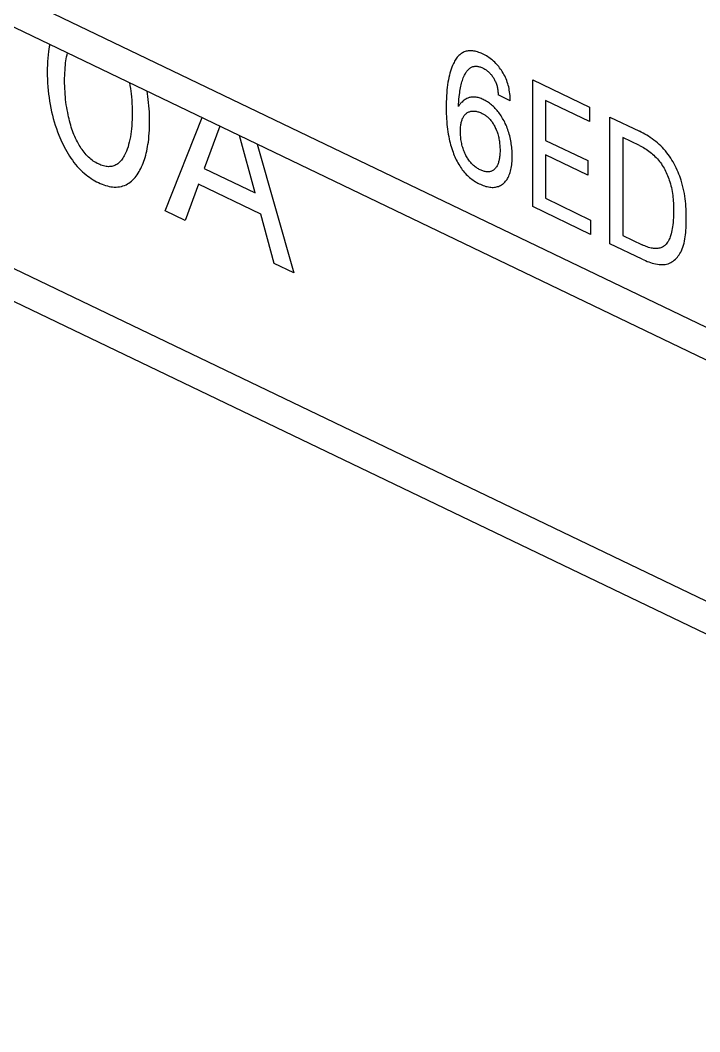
# Model space of a CAD drawing. Extents: x 0 to 420, y 0 to 297.
# Drawn here: x 181.42 to 188.87, y 116.95 to 128.03 of the extents above; entities that cross this region are included whole.
import ezdxf

# ---------------------------------------------------------------- set-up
doc = ezdxf.new("R2010")
doc.units = 0
doc.header["$LTSCALE"] = 23.1
doc.layers.add('40000_ISO', color=7, linetype='CONTINUOUS')

msp = doc.modelspace()

# ---------------------------------------------------------------- linework, layer by layer
at = {"layer": '40000_ISO', "color": 7, "linetype": 'CONTINUOUS'}
for p, q in [((151.239, 142.789), (204.65, 117.116)), ((151.446, 142.332), (204.857, 116.658)), ((210.089, 111.497), (156.678, 137.171)), ((156.884, 136.713), (210.296, 111.04)), ((181.739, 127.715), (181.735, 127.689)), ((181.743, 127.741), (181.739, 127.715)), ((181.748, 127.766), (181.743, 127.741)), ((181.727, 127.616), (181.724, 127.578)), ((181.73, 127.653), (181.727, 127.616)), ((181.735, 127.689), (181.73, 127.653)), ((181.925, 127.585), (181.929, 127.608)), ((181.929, 127.608), (181.932, 127.63)), ((181.932, 127.63), (181.937, 127.652)), ((181.937, 127.652), (181.942, 127.673)), ((186.198, 127.605), (186.19, 127.593)), ((186.205, 127.616), (186.198, 127.605)), ((186.213, 127.626), (186.205, 127.616)), ((186.222, 127.636), (186.213, 127.626)), ((186.231, 127.645), (186.222, 127.636)), ((186.241, 127.654), (186.231, 127.645)), ((186.251, 127.662), (186.241, 127.654)), ((186.26, 127.668), (186.251, 127.662)), ((186.269, 127.674), (186.26, 127.668)), ((186.279, 127.679), (186.269, 127.674)), ((186.289, 127.684), (186.279, 127.679)), ((186.3, 127.688), (186.289, 127.684)), ((186.311, 127.691), (186.3, 127.688)), ((186.322, 127.694), (186.311, 127.691)), ((186.333, 127.696), (186.322, 127.694)), ((186.345, 127.697), (186.333, 127.696)), ((186.357, 127.697), (186.345, 127.697)), ((186.37, 127.697), (186.357, 127.697)), ((186.382, 127.696), (186.37, 127.697)), ((186.395, 127.694), (186.382, 127.696)), ((186.408, 127.691), (186.395, 127.694)), ((186.421, 127.688), (186.408, 127.691)), ((186.435, 127.684), (186.421, 127.688)), ((186.448, 127.679), (186.435, 127.684)), ((186.462, 127.674), (186.448, 127.679)), ((186.475, 127.669), (186.462, 127.674)), ((186.489, 127.663), (186.475, 127.669)), ((186.503, 127.656), (186.489, 127.663)), ((186.517, 127.648), (186.503, 127.656)), ((186.532, 127.64), (186.517, 127.648)), ((186.546, 127.631), (186.532, 127.64)), ((186.56, 127.622), (186.546, 127.631)), ((186.574, 127.612), (186.56, 127.622)), ((186.586, 127.602), (186.574, 127.612)), ((186.599, 127.592), (186.586, 127.602)), ((181.722, 127.541), (181.721, 127.502)), ((181.721, 127.502), (181.721, 127.464)), ((181.724, 127.578), (181.722, 127.541)), ((181.915, 127.484), (181.917, 127.512)), ((181.917, 127.512), (181.919, 127.54)), ((181.919, 127.54), (181.922, 127.563)), ((181.922, 127.563), (181.925, 127.585)), ((186.145, 127.496), (186.138, 127.474)), ((186.153, 127.517), (186.145, 127.496)), ((186.161, 127.537), (186.153, 127.517)), ((186.17, 127.557), (186.161, 127.537)), ((186.177, 127.569), (186.17, 127.557)), ((186.183, 127.581), (186.177, 127.569)), ((186.19, 127.593), (186.183, 127.581)), ((186.325, 127.481), (186.331, 127.488)), ((186.331, 127.488), (186.338, 127.495)), ((186.338, 127.495), (186.344, 127.5)), ((186.344, 127.5), (186.35, 127.505)), ((186.35, 127.505), (186.356, 127.509)), ((186.356, 127.509), (186.362, 127.513)), ((186.362, 127.513), (186.369, 127.517)), ((186.369, 127.517), (186.376, 127.52)), ((186.376, 127.52), (186.383, 127.523)), ((186.383, 127.523), (186.39, 127.525)), ((186.39, 127.525), (186.398, 127.526)), ((186.398, 127.526), (186.406, 127.527)), ((186.406, 127.527), (186.414, 127.528)), ((186.414, 127.528), (186.422, 127.527)), ((186.422, 127.527), (186.43, 127.527)), ((186.43, 127.527), (186.438, 127.526)), ((186.438, 127.526), (186.446, 127.524)), ((186.446, 127.524), (186.455, 127.522)), ((186.455, 127.522), (186.463, 127.519)), ((186.463, 127.519), (186.472, 127.516)), ((186.472, 127.516), (186.48, 127.513)), ((186.48, 127.513), (186.489, 127.509)), ((186.489, 127.509), (186.497, 127.505)), ((186.497, 127.505), (186.505, 127.501)), ((186.505, 127.501), (186.513, 127.496)), ((186.513, 127.496), (186.521, 127.491)), ((186.521, 127.491), (186.529, 127.486)), ((186.529, 127.486), (186.537, 127.48)), ((186.611, 127.582), (186.599, 127.592)), ((186.623, 127.571), (186.611, 127.582)), ((186.634, 127.559), (186.623, 127.571)), ((186.646, 127.547), (186.634, 127.559)), ((186.657, 127.535), (186.646, 127.547)), ((186.667, 127.523), (186.657, 127.535)), ((186.677, 127.51), (186.667, 127.523)), ((186.687, 127.496), (186.677, 127.51)), ((186.697, 127.483), (186.687, 127.496)), ((181.721, 127.464), (181.721, 127.424)), ((181.721, 127.424), (181.722, 127.384)), ((181.722, 127.384), (181.724, 127.344)), ((181.911, 127.398), (181.912, 127.427)), ((181.911, 127.37), (181.911, 127.398)), ((181.912, 127.427), (181.913, 127.456)), ((181.913, 127.456), (181.915, 127.484)), ((186.115, 127.378), (186.11, 127.351)), ((186.12, 127.404), (186.115, 127.378)), ((186.126, 127.43), (186.12, 127.404)), ((186.132, 127.453), (186.126, 127.43)), ((186.138, 127.474), (186.132, 127.453)), ((186.269, 127.37), (186.274, 127.385)), ((186.274, 127.385), (186.279, 127.399)), ((186.279, 127.399), (186.285, 127.413)), ((186.285, 127.413), (186.289, 127.422)), ((186.289, 127.422), (186.293, 127.431)), ((186.293, 127.431), (186.298, 127.44)), ((186.298, 127.44), (186.302, 127.449)), ((186.302, 127.449), (186.308, 127.458)), ((186.308, 127.458), (186.313, 127.466)), ((186.313, 127.466), (186.319, 127.474)), ((186.319, 127.474), (186.325, 127.481)), ((186.537, 127.48), (186.544, 127.474)), ((186.544, 127.474), (186.551, 127.468)), ((186.551, 127.468), (186.558, 127.462)), ((186.558, 127.462), (186.565, 127.456)), ((186.565, 127.456), (186.572, 127.449)), ((186.572, 127.449), (186.578, 127.442)), ((186.578, 127.442), (186.584, 127.435)), ((186.584, 127.435), (186.59, 127.428)), ((186.59, 127.428), (186.596, 127.42)), ((186.596, 127.42), (186.601, 127.412)), ((186.601, 127.412), (186.607, 127.404)), ((186.607, 127.404), (186.612, 127.396)), ((186.612, 127.396), (186.617, 127.387)), ((186.617, 127.387), (186.622, 127.378)), ((186.622, 127.378), (186.626, 127.369)), ((186.706, 127.469), (186.697, 127.483)), ((186.715, 127.453), (186.706, 127.469)), ((186.724, 127.437), (186.715, 127.453)), ((186.732, 127.421), (186.724, 127.437)), ((186.74, 127.405), (186.732, 127.421)), ((186.747, 127.388), (186.74, 127.405)), ((186.754, 127.372), (186.747, 127.388)), ((187.039, 127.377), (187.66, 127.079)), ((187.039, 125.989), (187.039, 127.377)), ((181.724, 127.344), (181.727, 127.303)), ((181.727, 127.303), (181.73, 127.262)), ((181.911, 127.34), (181.911, 127.37)), ((181.912, 127.31), (181.911, 127.34)), ((181.913, 127.28), (181.912, 127.31)), ((181.915, 127.25), (181.913, 127.28)), ((182.621, 127.347), (182.626, 127.315)), ((182.626, 127.315), (182.631, 127.284)), ((182.631, 127.284), (182.636, 127.253)), ((186.1, 127.268), (186.097, 127.236)), ((186.103, 127.296), (186.1, 127.268)), ((186.106, 127.323), (186.103, 127.296)), ((186.11, 127.351), (186.106, 127.323)), ((186.241, 127.254), (186.245, 127.272)), ((186.245, 127.272), (186.248, 127.29)), ((186.248, 127.29), (186.252, 127.308)), ((186.252, 127.308), (186.256, 127.325)), ((186.256, 127.325), (186.26, 127.341)), ((186.26, 127.341), (186.264, 127.356)), ((186.264, 127.356), (186.269, 127.37)), ((186.626, 127.369), (186.631, 127.359)), ((186.631, 127.359), (186.635, 127.35)), ((186.635, 127.35), (186.638, 127.341)), ((186.638, 127.341), (186.642, 127.33)), ((186.642, 127.33), (186.645, 127.32)), ((186.645, 127.32), (186.648, 127.31)), ((186.648, 127.31), (186.65, 127.3)), ((186.65, 127.3), (186.652, 127.289)), ((186.652, 127.289), (186.654, 127.279)), ((186.654, 127.279), (186.656, 127.268)), ((186.656, 127.268), (186.657, 127.257)), ((186.761, 127.354), (186.754, 127.372)), ((186.766, 127.336), (186.761, 127.354)), ((186.772, 127.318), (186.766, 127.336)), ((186.776, 127.3), (186.772, 127.318)), ((186.78, 127.283), (186.776, 127.3)), ((186.783, 127.265), (186.78, 127.283)), ((186.786, 127.245), (186.783, 127.265)), ((181.73, 127.262), (181.735, 127.221)), ((181.735, 127.221), (181.74, 127.183)), ((181.74, 127.183), (181.745, 127.145)), ((181.917, 127.22), (181.915, 127.25)), ((181.919, 127.189), (181.917, 127.22)), ((181.922, 127.161), (181.919, 127.189)), ((181.925, 127.133), (181.922, 127.161)), ((182.636, 127.253), (182.64, 127.223)), ((182.64, 127.223), (182.643, 127.192)), ((182.643, 127.192), (182.646, 127.156)), ((182.646, 127.156), (182.648, 127.12)), ((182.819, 127.224), (182.814, 127.254)), ((182.823, 127.194), (182.819, 127.224)), ((182.827, 127.164), (182.823, 127.194)), ((182.831, 127.129), (182.827, 127.164)), ((186.093, 127.17), (186.092, 127.137)), ((186.095, 127.203), (186.093, 127.17)), ((186.097, 127.236), (186.095, 127.203)), ((186.228, 127.138), (186.23, 127.165)), ((186.23, 127.165), (186.233, 127.191)), ((186.233, 127.191), (186.236, 127.216)), ((186.236, 127.216), (186.239, 127.235)), ((186.239, 127.235), (186.241, 127.254)), ((186.29, 127.156), (186.281, 127.15)), ((186.298, 127.162), (186.29, 127.156)), ((186.308, 127.168), (186.298, 127.162)), ((186.317, 127.173), (186.308, 127.168)), ((186.327, 127.177), (186.317, 127.173)), ((186.335, 127.18), (186.327, 127.177)), ((186.344, 127.183), (186.335, 127.18)), ((186.352, 127.185), (186.344, 127.183)), ((186.361, 127.187), (186.352, 127.185)), ((186.37, 127.188), (186.361, 127.187)), ((186.379, 127.189), (186.37, 127.188)), ((186.388, 127.189), (186.379, 127.189)), ((186.397, 127.189), (186.388, 127.189)), ((186.407, 127.189), (186.397, 127.189)), ((186.418, 127.187), (186.407, 127.189)), ((186.429, 127.185), (186.418, 127.187)), ((186.44, 127.183), (186.429, 127.185)), ((186.451, 127.18), (186.44, 127.183)), ((186.462, 127.176), (186.451, 127.18)), ((186.473, 127.172), (186.462, 127.176)), ((186.485, 127.167), (186.473, 127.172)), ((186.496, 127.162), (186.485, 127.167)), ((186.508, 127.157), (186.496, 127.162)), ((186.52, 127.15), (186.508, 127.157)), ((186.657, 127.257), (186.658, 127.245)), ((186.658, 127.245), (186.659, 127.234)), ((186.659, 127.234), (186.659, 127.223)), ((186.659, 127.223), (186.659, 127.213)), ((186.793, 127.148), (186.659, 127.213)), ((186.789, 127.225), (186.786, 127.245)), ((186.791, 127.205), (186.789, 127.225)), ((186.792, 127.186), (186.791, 127.205)), ((186.793, 127.167), (186.792, 127.186)), ((186.793, 127.148), (186.793, 127.167)), ((187.66, 126.921), (187.179, 127.153)), ((187.179, 127.153), (187.179, 126.715)), ((181.745, 127.145), (181.752, 127.107)), ((181.752, 127.107), (181.759, 127.068)), ((181.759, 127.068), (181.768, 127.029)), ((181.929, 127.105), (181.925, 127.133)), ((181.933, 127.076), (181.929, 127.105)), ((181.938, 127.048), (181.933, 127.076)), ((181.944, 127.019), (181.938, 127.048)), ((182.648, 127.12), (182.65, 127.084)), ((182.65, 127.084), (182.651, 127.049)), ((182.651, 127.049), (182.651, 127.014)), ((182.835, 127.094), (182.831, 127.129)), ((182.837, 127.06), (182.835, 127.094)), ((182.839, 127.026), (182.837, 127.06)), ((186.092, 127.137), (186.091, 127.103)), ((186.091, 127.103), (186.091, 127.07)), ((186.091, 127.07), (186.091, 127.034)), ((186.225, 127.085), (186.226, 127.112)), ((186.229, 127.093), (186.225, 127.085)), ((186.226, 127.112), (186.228, 127.138)), ((186.234, 127.1), (186.229, 127.093)), ((186.239, 127.107), (186.234, 127.1)), ((186.245, 127.114), (186.239, 127.107)), ((186.251, 127.121), (186.245, 127.114)), ((186.257, 127.128), (186.251, 127.121)), ((186.265, 127.135), (186.257, 127.128)), ((186.273, 127.143), (186.265, 127.135)), ((186.281, 127.15), (186.273, 127.143)), ((186.531, 127.144), (186.52, 127.15)), ((186.543, 127.136), (186.531, 127.144)), ((186.554, 127.129), (186.543, 127.136)), ((186.566, 127.121), (186.554, 127.129)), ((186.577, 127.112), (186.566, 127.121)), ((186.588, 127.103), (186.577, 127.112)), ((186.599, 127.094), (186.588, 127.103)), ((186.609, 127.085), (186.599, 127.094)), ((186.619, 127.075), (186.609, 127.085)), ((186.629, 127.065), (186.619, 127.075)), ((186.639, 127.054), (186.629, 127.065)), ((186.649, 127.043), (186.639, 127.054)), ((186.658, 127.032), (186.649, 127.043)), ((187.66, 127.079), (187.66, 126.921)), ((181.768, 127.029), (181.777, 126.99)), ((181.777, 126.99), (181.786, 126.954)), ((181.786, 126.954), (181.797, 126.918)), ((181.948, 126.996), (181.944, 127.019)), ((181.953, 126.974), (181.948, 126.996)), ((181.959, 126.951), (181.953, 126.974)), ((181.964, 126.928), (181.959, 126.951)), ((182.65, 126.944), (182.648, 126.909)), ((182.651, 126.979), (182.65, 126.944)), ((182.651, 127.014), (182.651, 126.979)), ((182.841, 126.992), (182.839, 127.026)), ((182.841, 126.958), (182.841, 126.992)), ((182.842, 126.925), (182.841, 126.958)), ((183.012, 125.942), (183.416, 126.964)), ((186.091, 127.034), (186.092, 127.006)), ((186.092, 127.006), (186.093, 126.977)), ((186.093, 126.977), (186.095, 126.949)), ((186.095, 126.949), (186.097, 126.92)), ((186.259, 126.921), (186.262, 126.93)), ((186.262, 126.93), (186.265, 126.94)), ((186.265, 126.94), (186.268, 126.949)), ((186.268, 126.949), (186.272, 126.958)), ((186.272, 126.958), (186.276, 126.966)), ((186.276, 126.966), (186.281, 126.974)), ((186.281, 126.974), (186.285, 126.981)), ((186.285, 126.981), (186.29, 126.988)), ((186.29, 126.988), (186.296, 126.994)), ((186.296, 126.994), (186.301, 127)), ((186.301, 127), (186.307, 127.006)), ((186.307, 127.006), (186.313, 127.011)), ((186.313, 127.011), (186.319, 127.016)), ((186.319, 127.016), (186.326, 127.02)), ((186.326, 127.02), (186.332, 127.023)), ((186.332, 127.023), (186.339, 127.027)), ((186.339, 127.027), (186.346, 127.029)), ((186.346, 127.029), (186.353, 127.032)), ((186.353, 127.032), (186.361, 127.034)), ((186.361, 127.034), (186.369, 127.035)), ((186.369, 127.035), (186.377, 127.036)), ((186.377, 127.036), (186.385, 127.036)), ((186.385, 127.036), (186.393, 127.036)), ((186.393, 127.036), (186.401, 127.036)), ((186.401, 127.036), (186.41, 127.035)), ((186.41, 127.035), (186.418, 127.033)), ((186.418, 127.033), (186.428, 127.031)), ((186.428, 127.031), (186.437, 127.029)), ((186.437, 127.029), (186.447, 127.026)), ((186.447, 127.026), (186.456, 127.023)), ((186.456, 127.023), (186.466, 127.019)), ((186.466, 127.019), (186.476, 127.015)), ((186.476, 127.015), (186.485, 127.01)), ((186.485, 127.01), (186.493, 127.006)), ((186.493, 127.006), (186.5, 127.002)), ((186.5, 127.002), (186.508, 126.998)), ((186.508, 126.998), (186.515, 126.993)), ((186.515, 126.993), (186.523, 126.988)), ((186.523, 126.988), (186.53, 126.983)), ((186.53, 126.983), (186.537, 126.977)), ((186.537, 126.977), (186.544, 126.971)), ((186.544, 126.971), (186.552, 126.965)), ((186.552, 126.965), (186.56, 126.957)), ((186.56, 126.957), (186.567, 126.95)), ((186.567, 126.95), (186.574, 126.942)), ((186.574, 126.942), (186.581, 126.934)), ((186.581, 126.934), (186.587, 126.925)), ((186.667, 127.021), (186.658, 127.032)), ((186.676, 127.008), (186.667, 127.021)), ((186.685, 126.996), (186.676, 127.008)), ((186.694, 126.983), (186.685, 126.996)), ((186.702, 126.969), (186.694, 126.983)), ((186.71, 126.956), (186.702, 126.969)), ((186.717, 126.943), (186.71, 126.956)), ((186.725, 126.929), (186.717, 126.943)), ((187.886, 126.97), (188.209, 126.815)), ((187.886, 125.582), (187.886, 126.97)), ((181.797, 126.918), (181.808, 126.881)), ((181.808, 126.881), (181.82, 126.845)), ((181.82, 126.845), (181.833, 126.808)), ((181.971, 126.905), (181.964, 126.928)), ((181.977, 126.882), (181.971, 126.905)), ((181.984, 126.859), (181.977, 126.882)), ((181.991, 126.839), (181.984, 126.859)), ((181.998, 126.819), (181.991, 126.839)), ((182.643, 126.841), (182.639, 126.811)), ((182.646, 126.875), (182.643, 126.841)), ((182.648, 126.909), (182.646, 126.875)), ((182.837, 126.792), (182.839, 126.825)), ((182.839, 126.825), (182.841, 126.858)), ((182.841, 126.891), (182.842, 126.925)), ((182.841, 126.858), (182.841, 126.891)), ((183.61, 126.871), (183.44, 126.408)), ((186.097, 126.92), (186.099, 126.89)), ((186.099, 126.89), (186.102, 126.864)), ((186.102, 126.864), (186.105, 126.837)), ((186.105, 126.837), (186.109, 126.81)), ((186.247, 126.827), (186.248, 126.839)), ((186.247, 126.814), (186.247, 126.827)), ((186.248, 126.852), (186.249, 126.864)), ((186.248, 126.839), (186.248, 126.852)), ((186.249, 126.864), (186.251, 126.877)), ((186.251, 126.877), (186.252, 126.889)), ((186.252, 126.889), (186.254, 126.9)), ((186.254, 126.9), (186.256, 126.911)), ((186.256, 126.911), (186.259, 126.921)), ((186.587, 126.925), (186.594, 126.917)), ((186.594, 126.917), (186.6, 126.907)), ((186.6, 126.907), (186.607, 126.897)), ((186.607, 126.897), (186.613, 126.887)), ((186.613, 126.887), (186.618, 126.877)), ((186.618, 126.877), (186.624, 126.867)), ((186.624, 126.867), (186.629, 126.857)), ((186.629, 126.857), (186.633, 126.846)), ((186.633, 126.846), (186.639, 126.834)), ((186.639, 126.834), (186.644, 126.822)), ((186.644, 126.822), (186.648, 126.809)), ((186.732, 126.915), (186.725, 126.929)), ((186.739, 126.899), (186.732, 126.915)), ((186.747, 126.883), (186.739, 126.899)), ((186.754, 126.866), (186.747, 126.883)), ((186.76, 126.849), (186.754, 126.866)), ((186.767, 126.833), (186.76, 126.849)), ((186.772, 126.816), (186.767, 126.833)), ((181.833, 126.808), (181.847, 126.771)), ((181.847, 126.771), (181.858, 126.745)), ((181.858, 126.745), (181.869, 126.72)), ((181.869, 126.72), (181.881, 126.694)), ((182.005, 126.798), (181.998, 126.819)), ((182.013, 126.778), (182.005, 126.798)), ((182.022, 126.758), (182.013, 126.778)), ((182.031, 126.738), (182.022, 126.758)), ((182.04, 126.718), (182.031, 126.738)), ((182.05, 126.698), (182.04, 126.718)), ((182.625, 126.723), (182.619, 126.695)), ((182.631, 126.752), (182.625, 126.723)), ((182.635, 126.781), (182.631, 126.752)), ((182.639, 126.811), (182.635, 126.781)), ((182.828, 126.696), (182.832, 126.728)), ((182.832, 126.728), (182.835, 126.76)), ((182.835, 126.76), (182.837, 126.792)), ((183.998, 126.14), (183.827, 126.767)), ((186.109, 126.81), (186.114, 126.783)), ((186.114, 126.783), (186.119, 126.756)), ((186.119, 126.756), (186.124, 126.728)), ((186.124, 126.728), (186.129, 126.708)), ((186.247, 126.799), (186.247, 126.814)), ((186.248, 126.784), (186.247, 126.799)), ((186.248, 126.769), (186.248, 126.784)), ((186.25, 126.754), (186.248, 126.769)), ((186.251, 126.738), (186.25, 126.754)), ((186.253, 126.723), (186.251, 126.738)), ((186.255, 126.709), (186.253, 126.723)), ((186.258, 126.695), (186.255, 126.709)), ((186.648, 126.809), (186.652, 126.797)), ((186.652, 126.797), (186.656, 126.785)), ((186.656, 126.785), (186.66, 126.772)), ((186.66, 126.772), (186.663, 126.759)), ((186.663, 126.759), (186.667, 126.745)), ((186.667, 126.745), (186.669, 126.732)), ((186.669, 126.732), (186.672, 126.718)), ((186.672, 126.718), (186.674, 126.705)), ((186.778, 126.8), (186.772, 126.816)), ((186.783, 126.782), (186.778, 126.8)), ((186.788, 126.764), (186.783, 126.782)), ((186.792, 126.746), (186.788, 126.764)), ((186.796, 126.728), (186.792, 126.746)), ((186.8, 126.711), (186.796, 126.728)), ((186.803, 126.693), (186.8, 126.711)), ((187.179, 126.715), (187.642, 126.493)), ((188.209, 126.658), (188.026, 126.746)), ((188.026, 126.746), (188.026, 125.673)), ((188.229, 126.805), (188.209, 126.815)), ((188.249, 126.795), (188.229, 126.805)), ((188.269, 126.784), (188.249, 126.795)), ((188.289, 126.772), (188.269, 126.784)), ((188.309, 126.76), (188.289, 126.772)), ((188.328, 126.746), (188.309, 126.76)), ((188.348, 126.733), (188.328, 126.746)), ((188.368, 126.718), (188.348, 126.733)), ((188.387, 126.703), (188.368, 126.718)), ((181.881, 126.694), (181.893, 126.668)), ((181.893, 126.668), (181.906, 126.643)), ((181.906, 126.643), (181.919, 126.617)), ((181.919, 126.617), (181.933, 126.592)), ((182.061, 126.678), (182.05, 126.698)), ((182.07, 126.662), (182.061, 126.678)), ((182.08, 126.646), (182.07, 126.662)), ((182.09, 126.63), (182.08, 126.646)), ((182.101, 126.614), (182.09, 126.63)), ((182.112, 126.599), (182.101, 126.614)), ((182.123, 126.584), (182.112, 126.599)), ((182.597, 126.62), (182.588, 126.597)), ((182.605, 126.645), (182.597, 126.62)), ((182.612, 126.669), (182.605, 126.645)), ((182.619, 126.695), (182.612, 126.669)), ((182.805, 126.575), (182.81, 126.598)), ((182.81, 126.598), (182.815, 126.622)), ((182.815, 126.622), (182.82, 126.647)), ((182.82, 126.647), (182.824, 126.671)), ((182.824, 126.671), (182.828, 126.696)), ((184.019, 126.674), (184.423, 125.263)), ((186.129, 126.708), (186.134, 126.688)), ((186.134, 126.688), (186.139, 126.667)), ((186.139, 126.667), (186.145, 126.646)), ((186.145, 126.646), (186.152, 126.626)), ((186.152, 126.626), (186.159, 126.605)), ((186.159, 126.605), (186.166, 126.584)), ((186.261, 126.681), (186.258, 126.695)), ((186.264, 126.666), (186.261, 126.681)), ((186.268, 126.652), (186.264, 126.666)), ((186.272, 126.638), (186.268, 126.652)), ((186.276, 126.625), (186.272, 126.638)), ((186.28, 126.612), (186.276, 126.625)), ((186.285, 126.599), (186.28, 126.612)), ((186.291, 126.586), (186.285, 126.599)), ((186.674, 126.705), (186.676, 126.692)), ((186.676, 126.692), (186.677, 126.677)), ((186.677, 126.677), (186.679, 126.662)), ((186.679, 126.662), (186.68, 126.648)), ((186.68, 126.648), (186.68, 126.634)), ((186.68, 126.634), (186.681, 126.619)), ((186.681, 126.619), (186.681, 126.605)), ((186.681, 126.605), (186.681, 126.59)), ((186.805, 126.676), (186.803, 126.693)), ((186.808, 126.658), (186.805, 126.676)), ((186.81, 126.64), (186.808, 126.658)), ((186.811, 126.622), (186.81, 126.64)), ((186.813, 126.604), (186.811, 126.622)), ((186.814, 126.586), (186.813, 126.604)), ((188.209, 126.658), (188.224, 126.65)), ((188.224, 126.65), (188.238, 126.643)), ((188.238, 126.643), (188.253, 126.635)), ((188.253, 126.635), (188.267, 126.626)), ((188.267, 126.626), (188.282, 126.617)), ((188.282, 126.617), (188.296, 126.607)), ((188.296, 126.607), (188.31, 126.597)), ((188.31, 126.597), (188.325, 126.587)), ((188.406, 126.687), (188.387, 126.703)), ((188.424, 126.671), (188.406, 126.687)), ((188.442, 126.654), (188.424, 126.671)), ((188.46, 126.636), (188.442, 126.654)), ((188.477, 126.618), (188.46, 126.636)), ((188.494, 126.599), (188.477, 126.618)), ((188.509, 126.58), (188.494, 126.599)), ((181.933, 126.592), (181.948, 126.567)), ((181.948, 126.567), (181.963, 126.543)), ((181.963, 126.543), (181.979, 126.519)), ((181.979, 126.519), (181.996, 126.496)), ((181.996, 126.496), (182.013, 126.473)), ((182.135, 126.57), (182.123, 126.584)), ((182.147, 126.556), (182.135, 126.57)), ((182.16, 126.543), (182.147, 126.556)), ((182.172, 126.531), (182.16, 126.543)), ((182.185, 126.519), (182.172, 126.531)), ((182.198, 126.508), (182.185, 126.519)), ((182.212, 126.498), (182.198, 126.508)), ((182.225, 126.488), (182.212, 126.498)), ((182.239, 126.479), (182.225, 126.488)), ((182.532, 126.497), (182.522, 126.486)), ((182.541, 126.508), (182.532, 126.497)), ((182.549, 126.521), (182.541, 126.508)), ((182.557, 126.533), (182.549, 126.521)), ((182.564, 126.547), (182.557, 126.533)), ((182.571, 126.56), (182.564, 126.547)), ((182.578, 126.574), (182.571, 126.56)), ((182.588, 126.597), (182.578, 126.574)), ((182.778, 126.486), (182.785, 126.506)), ((182.785, 126.506), (182.792, 126.528)), ((182.792, 126.528), (182.799, 126.551)), ((182.799, 126.551), (182.805, 126.575)), ((186.166, 126.584), (186.172, 126.567)), ((186.172, 126.567), (186.179, 126.55)), ((186.179, 126.55), (186.186, 126.533)), ((186.186, 126.533), (186.194, 126.516)), ((186.194, 126.516), (186.202, 126.5)), ((186.202, 126.5), (186.211, 126.483)), ((186.296, 126.573), (186.291, 126.586)), ((186.303, 126.56), (186.296, 126.573)), ((186.308, 126.549), (186.303, 126.56)), ((186.314, 126.539), (186.308, 126.549)), ((186.32, 126.528), (186.314, 126.539)), ((186.326, 126.518), (186.32, 126.528)), ((186.332, 126.508), (186.326, 126.518)), ((186.339, 126.498), (186.332, 126.508)), ((186.346, 126.488), (186.339, 126.498)), ((186.353, 126.48), (186.346, 126.488)), ((186.669, 126.489), (186.666, 126.479)), ((186.671, 126.499), (186.669, 126.489)), ((186.673, 126.509), (186.671, 126.499)), ((186.675, 126.519), (186.673, 126.509)), ((186.677, 126.533), (186.675, 126.519)), ((186.678, 126.547), (186.677, 126.533)), ((186.68, 126.561), (186.678, 126.547)), ((186.681, 126.59), (186.68, 126.576)), ((186.68, 126.576), (186.68, 126.561)), ((186.813, 126.484), (186.814, 126.504)), ((186.814, 126.569), (186.814, 126.586)), ((186.815, 126.543), (186.814, 126.569)), ((186.814, 126.523), (186.815, 126.543)), ((186.814, 126.504), (186.814, 126.523)), ((187.642, 126.335), (187.179, 126.558)), ((187.179, 126.558), (187.179, 126.08)), ((187.642, 126.493), (187.642, 126.335)), ((188.325, 126.587), (188.339, 126.576)), ((188.339, 126.576), (188.352, 126.564)), ((188.352, 126.564), (188.366, 126.552)), ((188.366, 126.552), (188.379, 126.539)), ((188.379, 126.539), (188.392, 126.526)), ((188.392, 126.526), (188.405, 126.513)), ((188.405, 126.513), (188.417, 126.499)), ((188.417, 126.499), (188.428, 126.485)), ((188.524, 126.56), (188.509, 126.58)), ((188.538, 126.54), (188.524, 126.56)), ((188.552, 126.52), (188.538, 126.54)), ((188.565, 126.499), (188.552, 126.52)), ((188.578, 126.478), (188.565, 126.499)), ((182.013, 126.473), (182.031, 126.451)), ((182.031, 126.451), (182.049, 126.43)), ((182.049, 126.43), (182.068, 126.409)), ((182.068, 126.409), (182.088, 126.389)), ((182.088, 126.389), (182.108, 126.37)), ((182.253, 126.471), (182.239, 126.479)), ((182.267, 126.463), (182.253, 126.471)), ((182.281, 126.456), (182.267, 126.463)), ((182.295, 126.449), (182.281, 126.456)), ((182.309, 126.444), (182.295, 126.449)), ((182.323, 126.439), (182.309, 126.444)), ((182.337, 126.435), (182.323, 126.439)), ((182.35, 126.431), (182.337, 126.435)), ((182.364, 126.429), (182.35, 126.431)), ((182.377, 126.427), (182.364, 126.429)), ((182.39, 126.426), (182.377, 126.427)), ((182.402, 126.427), (182.39, 126.426)), ((182.415, 126.428), (182.402, 126.427)), ((182.427, 126.43), (182.415, 126.428)), ((182.439, 126.433), (182.427, 126.43)), ((182.451, 126.436), (182.439, 126.433)), ((182.462, 126.441), (182.451, 126.436)), ((182.472, 126.446), (182.462, 126.441)), ((182.482, 126.452), (182.472, 126.446)), ((182.492, 126.459), (182.482, 126.452)), ((182.501, 126.466), (182.492, 126.459)), ((182.512, 126.475), (182.501, 126.466)), ((182.522, 126.486), (182.512, 126.475)), ((182.726, 126.372), (182.736, 126.389)), ((182.736, 126.389), (182.745, 126.408)), ((182.745, 126.408), (182.754, 126.426)), ((182.754, 126.426), (182.763, 126.446)), ((182.763, 126.446), (182.771, 126.465)), ((182.771, 126.465), (182.778, 126.486)), ((183.44, 126.408), (183.998, 126.14)), ((186.211, 126.483), (186.22, 126.467)), ((186.22, 126.467), (186.229, 126.45)), ((186.229, 126.45), (186.239, 126.434)), ((186.239, 126.434), (186.248, 126.42)), ((186.248, 126.42), (186.258, 126.406)), ((186.258, 126.406), (186.268, 126.393)), ((186.268, 126.393), (186.278, 126.38)), ((186.278, 126.38), (186.289, 126.367)), ((186.361, 126.471), (186.353, 126.48)), ((186.368, 126.463), (186.361, 126.471)), ((186.376, 126.455), (186.368, 126.463)), ((186.384, 126.447), (186.376, 126.455)), ((186.392, 126.44), (186.384, 126.447)), ((186.4, 126.432), (186.392, 126.44)), ((186.409, 126.425), (186.4, 126.432)), ((186.418, 126.419), (186.409, 126.425)), ((186.427, 126.413), (186.418, 126.419)), ((186.436, 126.407), (186.427, 126.413)), ((186.445, 126.402), (186.436, 126.407)), ((186.454, 126.397), (186.445, 126.402)), ((186.464, 126.392), (186.454, 126.397)), ((186.473, 126.388), (186.464, 126.392)), ((186.482, 126.384), (186.473, 126.388)), ((186.492, 126.38), (186.482, 126.384)), ((186.501, 126.377), (186.492, 126.38)), ((186.51, 126.375), (186.501, 126.377)), ((186.589, 126.378), (186.582, 126.375)), ((186.595, 126.381), (186.589, 126.378)), ((186.602, 126.384), (186.595, 126.381)), ((186.608, 126.388), (186.602, 126.384)), ((186.614, 126.393), (186.608, 126.388)), ((186.619, 126.398), (186.614, 126.393)), ((186.625, 126.404), (186.619, 126.398)), ((186.632, 126.411), (186.625, 126.404)), ((186.637, 126.418), (186.632, 126.411)), ((186.643, 126.426), (186.637, 126.418)), ((186.648, 126.434), (186.643, 126.426)), ((186.652, 126.443), (186.648, 126.434)), ((186.656, 126.452), (186.652, 126.443)), ((186.66, 126.461), (186.656, 126.452)), ((186.663, 126.47), (186.66, 126.461)), ((186.666, 126.479), (186.663, 126.47)), ((186.793, 126.364), (186.797, 126.379)), ((186.797, 126.379), (186.8, 126.394)), ((186.8, 126.394), (186.804, 126.41)), ((186.804, 126.41), (186.807, 126.428)), ((186.807, 126.428), (186.809, 126.447)), ((186.809, 126.447), (186.811, 126.465)), ((186.811, 126.465), (186.813, 126.484)), ((188.428, 126.485), (188.439, 126.471)), ((188.439, 126.471), (188.449, 126.456)), ((188.449, 126.456), (188.459, 126.441)), ((188.459, 126.441), (188.469, 126.425)), ((188.469, 126.425), (188.478, 126.41)), ((188.478, 126.41), (188.487, 126.394)), ((188.487, 126.394), (188.495, 126.378)), ((188.495, 126.378), (188.503, 126.361)), ((188.59, 126.456), (188.578, 126.478)), ((188.601, 126.434), (188.59, 126.456)), ((188.612, 126.412), (188.601, 126.434)), ((188.622, 126.39), (188.612, 126.412)), ((188.632, 126.368), (188.622, 126.39)), ((182.108, 126.37), (182.126, 126.354)), ((182.126, 126.354), (182.145, 126.338)), ((182.145, 126.338), (182.164, 126.324)), ((182.164, 126.324), (182.183, 126.31)), ((182.183, 126.31), (182.202, 126.297)), ((182.202, 126.297), (182.222, 126.284)), ((182.222, 126.284), (182.242, 126.273)), ((182.242, 126.273), (182.261, 126.262)), ((182.63, 126.257), (182.644, 126.269)), ((182.644, 126.269), (182.657, 126.281)), ((182.657, 126.281), (182.67, 126.295)), ((182.67, 126.295), (182.682, 126.309)), ((182.682, 126.309), (182.693, 126.323)), ((182.693, 126.323), (182.704, 126.338)), ((182.704, 126.338), (182.715, 126.354)), ((182.715, 126.354), (182.726, 126.372)), ((186.289, 126.367), (186.3, 126.354)), ((186.3, 126.354), (186.311, 126.342)), ((186.311, 126.342), (186.323, 126.331)), ((186.323, 126.331), (186.335, 126.32)), ((186.335, 126.32), (186.347, 126.308)), ((186.347, 126.308), (186.36, 126.298)), ((186.36, 126.298), (186.373, 126.288)), ((186.373, 126.288), (186.386, 126.279)), ((186.386, 126.279), (186.399, 126.27)), ((186.399, 126.27), (186.412, 126.262)), ((186.519, 126.373), (186.51, 126.375)), ((186.528, 126.371), (186.519, 126.373)), ((186.536, 126.37), (186.528, 126.371)), ((186.544, 126.37), (186.536, 126.37)), ((186.552, 126.37), (186.544, 126.37)), ((186.56, 126.37), (186.552, 126.37)), ((186.567, 126.371), (186.56, 126.37)), ((186.575, 126.373), (186.567, 126.371)), ((186.582, 126.375), (186.575, 126.373)), ((186.734, 126.257), (186.742, 126.266)), ((186.742, 126.266), (186.75, 126.276)), ((186.75, 126.276), (186.758, 126.287)), ((186.758, 126.287), (186.764, 126.298)), ((186.764, 126.298), (186.771, 126.309)), ((186.771, 126.309), (186.777, 126.322)), ((186.777, 126.322), (186.783, 126.336)), ((186.783, 126.336), (186.788, 126.35)), ((186.788, 126.35), (186.793, 126.364)), ((188.503, 126.361), (188.51, 126.345)), ((188.51, 126.345), (188.517, 126.328)), ((188.517, 126.328), (188.524, 126.312)), ((188.524, 126.312), (188.53, 126.295)), ((188.53, 126.295), (188.536, 126.279)), ((188.536, 126.279), (188.541, 126.262)), ((188.641, 126.346), (188.632, 126.368)), ((188.65, 126.323), (188.641, 126.346)), ((188.658, 126.301), (188.65, 126.323)), ((188.665, 126.278), (188.658, 126.301)), ((188.674, 126.249), (188.665, 126.278)), ((182.261, 126.262), (182.281, 126.252)), ((182.281, 126.252), (182.301, 126.243)), ((182.301, 126.243), (182.321, 126.235)), ((182.321, 126.235), (182.34, 126.227)), ((182.34, 126.227), (182.36, 126.221)), ((182.36, 126.221), (182.379, 126.215)), ((182.379, 126.215), (182.399, 126.211)), ((182.399, 126.211), (182.418, 126.207)), ((182.418, 126.207), (182.436, 126.205)), ((182.436, 126.205), (182.455, 126.203)), ((182.455, 126.203), (182.475, 126.203)), ((182.475, 126.203), (182.494, 126.204)), ((182.494, 126.204), (182.513, 126.207)), ((182.513, 126.207), (182.532, 126.21)), ((182.532, 126.21), (182.55, 126.215)), ((182.55, 126.215), (182.567, 126.222)), ((182.567, 126.222), (182.584, 126.229)), ((182.584, 126.229), (182.599, 126.237)), ((182.599, 126.237), (182.615, 126.247)), ((182.615, 126.247), (182.63, 126.257)), ((183.377, 126.235), (183.232, 125.836)), ((184.061, 125.906), (183.377, 126.235)), ((186.412, 126.262), (186.426, 126.254)), ((186.426, 126.254), (186.439, 126.247)), ((186.439, 126.247), (186.453, 126.24)), ((186.453, 126.24), (186.468, 126.233)), ((186.468, 126.233), (186.482, 126.226)), ((186.482, 126.226), (186.497, 126.221)), ((186.497, 126.221), (186.512, 126.216)), ((186.512, 126.216), (186.526, 126.211)), ((186.526, 126.211), (186.541, 126.208)), ((186.541, 126.208), (186.555, 126.205)), ((186.555, 126.205), (186.568, 126.203)), ((186.568, 126.203), (186.581, 126.201)), ((186.581, 126.201), (186.594, 126.2)), ((186.594, 126.2), (186.607, 126.2)), ((186.607, 126.2), (186.619, 126.201)), ((186.619, 126.201), (186.631, 126.203)), ((186.631, 126.203), (186.643, 126.205)), ((186.643, 126.205), (186.655, 126.208)), ((186.655, 126.208), (186.666, 126.211)), ((186.666, 126.211), (186.677, 126.216)), ((186.677, 126.216), (186.687, 126.221)), ((186.687, 126.221), (186.697, 126.227)), ((186.697, 126.227), (186.707, 126.233)), ((186.707, 126.233), (186.716, 126.24)), ((186.716, 126.24), (186.725, 126.248)), ((186.725, 126.248), (186.734, 126.257)), ((188.541, 126.262), (188.548, 126.24)), ((188.548, 126.24), (188.554, 126.218)), ((188.554, 126.218), (188.559, 126.197)), ((188.559, 126.197), (188.563, 126.175)), ((188.563, 126.175), (188.567, 126.154)), ((188.567, 126.154), (188.571, 126.133)), ((188.682, 126.219), (188.674, 126.249)), ((188.689, 126.19), (188.682, 126.219)), ((188.696, 126.161), (188.689, 126.19)), ((188.701, 126.132), (188.696, 126.161)), ((187.179, 126.08), (187.673, 125.842)), ((188.571, 126.133), (188.574, 126.111)), ((188.574, 126.111), (188.576, 126.091)), ((188.576, 126.091), (188.578, 126.07)), ((188.578, 126.07), (188.58, 126.049)), ((188.58, 126.049), (188.581, 126.029)), ((188.706, 126.104), (188.701, 126.132)), ((188.71, 126.075), (188.706, 126.104)), ((188.713, 126.047), (188.71, 126.075)), ((188.716, 126.019), (188.713, 126.047)), ((183.232, 125.836), (183.012, 125.942)), ((187.673, 125.685), (187.039, 125.989)), ((188.581, 126.029), (188.582, 126.008)), ((188.582, 126.008), (188.582, 125.988)), ((188.582, 125.988), (188.583, 125.968)), ((188.583, 125.948), (188.582, 125.921)), ((188.583, 125.968), (188.583, 125.948)), ((188.718, 125.991), (188.716, 126.019)), ((188.72, 125.964), (188.718, 125.991)), ((188.721, 125.936), (188.72, 125.964)), ((188.721, 125.909), (188.721, 125.936)), ((184.207, 125.367), (184.061, 125.906)), ((187.673, 125.842), (187.673, 125.685)), ((188.579, 125.841), (188.577, 125.815)), ((188.581, 125.868), (188.579, 125.841)), ((188.582, 125.894), (188.581, 125.868)), ((188.582, 125.921), (188.582, 125.894)), ((188.722, 125.881), (188.721, 125.909)), ((188.721, 125.804), (188.722, 125.829)), ((188.722, 125.854), (188.722, 125.881)), ((188.722, 125.829), (188.722, 125.854)), ((188.565, 125.728), (188.561, 125.708)), ((188.569, 125.748), (188.565, 125.728)), ((188.572, 125.769), (188.569, 125.748)), ((188.574, 125.79), (188.572, 125.769)), ((188.577, 125.815), (188.574, 125.79)), ((188.716, 125.704), (188.718, 125.729)), ((188.718, 125.729), (188.72, 125.753)), ((188.72, 125.753), (188.721, 125.778)), ((188.721, 125.778), (188.721, 125.804)), ((188.026, 125.673), (188.237, 125.571)), ((188.524, 125.608), (188.517, 125.598)), ((188.53, 125.62), (188.524, 125.608)), ((188.536, 125.632), (188.53, 125.62)), ((188.541, 125.644), (188.536, 125.632)), ((188.546, 125.657), (188.541, 125.644)), ((188.55, 125.67), (188.546, 125.657)), ((188.556, 125.689), (188.55, 125.67)), ((188.561, 125.708), (188.556, 125.689)), ((188.697, 125.589), (188.702, 125.611)), ((188.702, 125.611), (188.706, 125.634)), ((188.706, 125.634), (188.71, 125.657)), ((188.71, 125.657), (188.713, 125.68)), ((188.713, 125.68), (188.716, 125.704)), ((188.237, 125.414), (187.886, 125.582)), ((188.252, 125.564), (188.237, 125.571)), ((188.266, 125.558), (188.252, 125.564)), ((188.281, 125.552), (188.266, 125.558)), ((188.295, 125.547), (188.281, 125.552)), ((188.309, 125.542), (188.295, 125.547)), ((188.324, 125.538), (188.309, 125.542)), ((188.338, 125.535), (188.324, 125.538)), ((188.352, 125.532), (188.338, 125.535)), ((188.364, 125.531), (188.352, 125.532)), ((188.376, 125.53), (188.364, 125.531)), ((188.388, 125.529), (188.376, 125.53)), ((188.399, 125.53), (188.388, 125.529)), ((188.411, 125.531), (188.399, 125.53)), ((188.422, 125.532), (188.411, 125.531)), ((188.432, 125.535), (188.422, 125.532)), ((188.442, 125.538), (188.432, 125.535)), ((188.452, 125.542), (188.442, 125.538)), ((188.462, 125.546), (188.452, 125.542)), ((188.471, 125.552), (188.462, 125.546)), ((188.48, 125.558), (188.471, 125.552)), ((188.488, 125.564), (188.48, 125.558)), ((188.496, 125.571), (188.488, 125.564)), ((188.503, 125.579), (188.496, 125.571)), ((188.51, 125.587), (188.503, 125.579)), ((188.517, 125.598), (188.51, 125.587)), ((188.652, 125.476), (188.661, 125.491)), ((188.661, 125.491), (188.668, 125.506)), ((188.668, 125.506), (188.677, 125.526)), ((188.677, 125.526), (188.684, 125.546)), ((188.684, 125.546), (188.691, 125.567)), ((188.691, 125.567), (188.697, 125.589)), ((188.237, 125.414), (188.255, 125.405)), ((188.255, 125.405), (188.274, 125.397)), ((188.274, 125.397), (188.293, 125.389)), ((188.293, 125.389), (188.312, 125.382)), ((188.312, 125.382), (188.331, 125.376)), ((188.551, 125.375), (188.565, 125.383)), ((188.565, 125.383), (188.578, 125.391)), ((188.578, 125.391), (188.59, 125.401)), ((188.59, 125.401), (188.602, 125.412)), ((188.602, 125.412), (188.614, 125.423)), ((188.614, 125.423), (188.624, 125.435)), ((188.624, 125.435), (188.634, 125.448)), ((188.634, 125.448), (188.644, 125.462)), ((188.644, 125.462), (188.652, 125.476)), ((184.423, 125.263), (184.207, 125.367)), ((188.331, 125.376), (188.349, 125.37)), ((188.349, 125.37), (188.368, 125.365)), ((188.368, 125.365), (188.386, 125.361)), ((188.386, 125.361), (188.405, 125.358)), ((188.405, 125.358), (188.423, 125.356)), ((188.423, 125.356), (188.44, 125.354)), ((188.44, 125.354), (188.457, 125.354)), ((188.457, 125.354), (188.474, 125.354)), ((188.474, 125.354), (188.49, 125.356)), ((188.49, 125.356), (188.506, 125.359)), ((188.506, 125.359), (188.522, 125.363)), ((188.522, 125.363), (188.537, 125.369)), ((188.537, 125.369), (188.551, 125.375))]:
    msp.add_line(p, q, dxfattribs=at)

doc.saveas('drawing.dxf')
